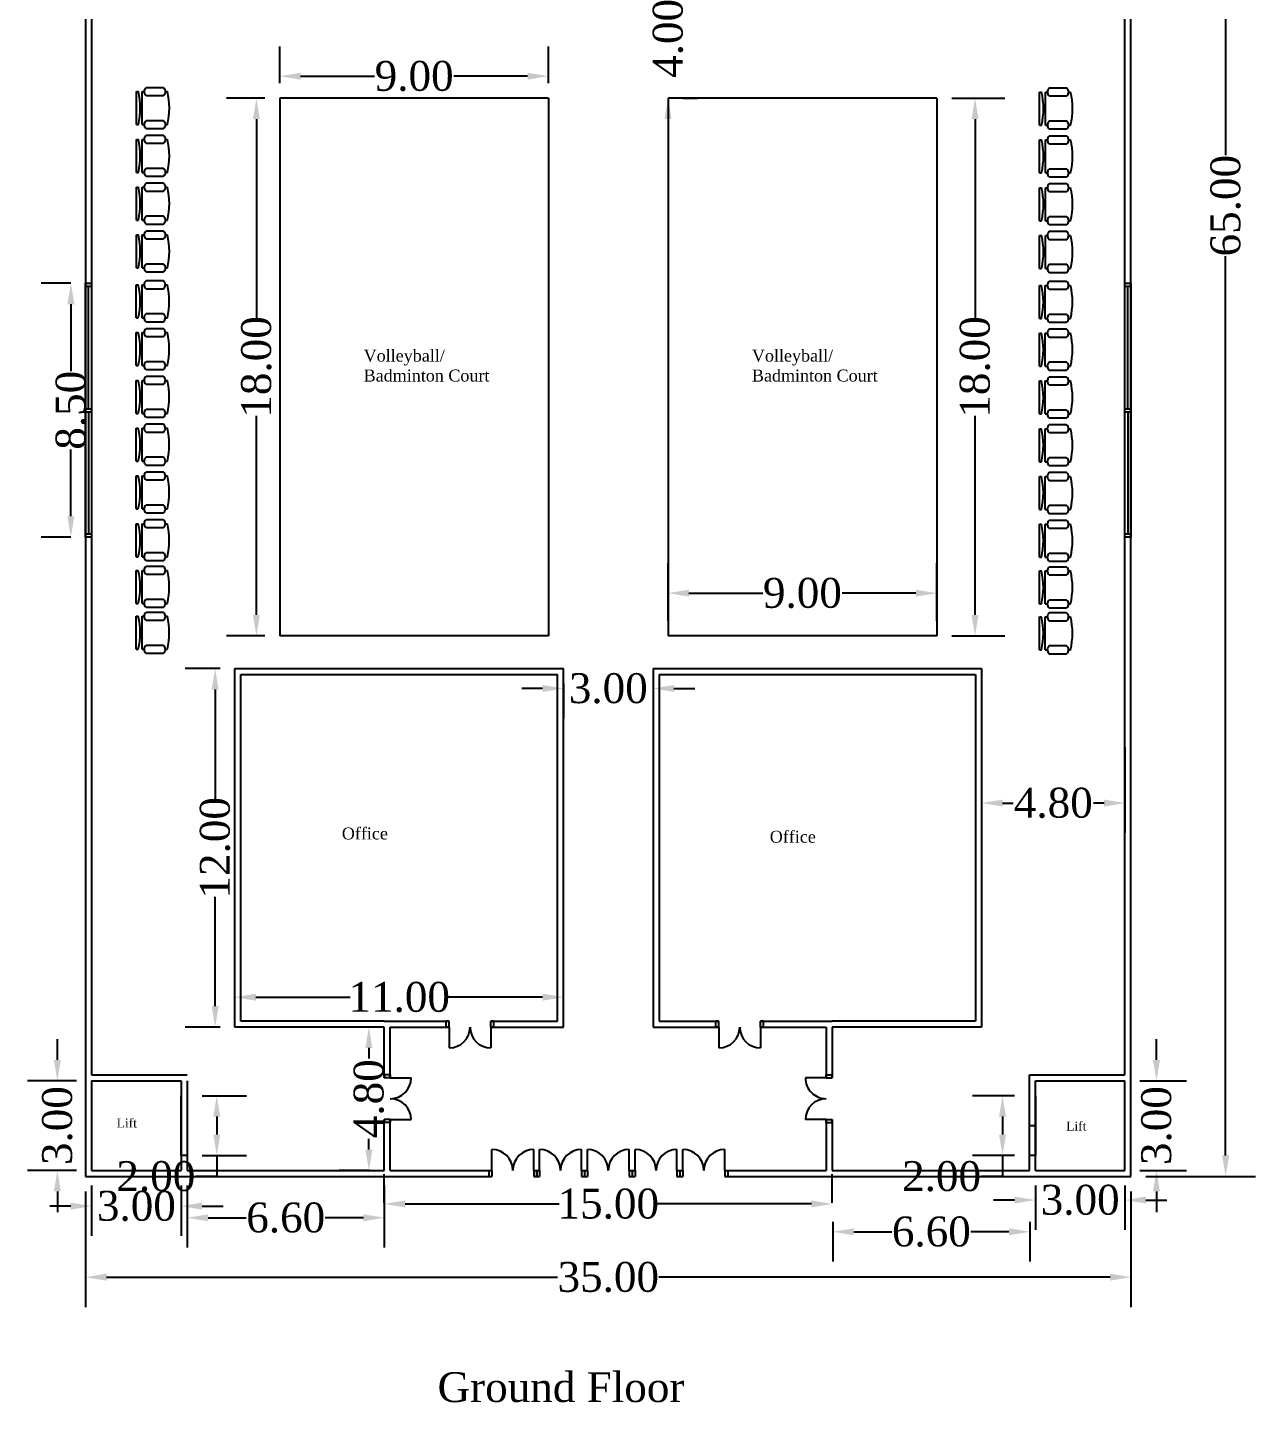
# Model space of a CAD drawing. Header units: metres. Extents: x 31 to 289, y -25 to 127.
# Drawn here: x 43.87 to 84.98, y -24.91 to 21.12 of the extents above; entities that cross this region are included whole.
import ezdxf

# ---------------------------------------------------------------- set-up
doc = ezdxf.new("R2010")
doc.units = ezdxf.units.M
doc.header["$MEASUREMENT"] = 0
for name, color, linetype in [('courts', 90, 'Continuous'), ('dim', 50, 'Continuous'), ('dw', 160, 'Continuous'), ('txt', 130, 'Continuous')]:
    doc.layers.add(name, color=color, linetype=linetype)
doc.styles.get("Standard").update_dxf_attribs({"font": 'times.ttf', "height": 1})
doc.dimstyles.new('1-1m', dxfattribs={"dimtxt": 0.7, "dimasz": 0.7, "dimexe": 1, "dimexo": 0.5, "dimgap": 0.09, "dimtad": 0, "dimtoh": 1, "dimzin": 0, "dimdsep": 46, "dimtxsty": 'Standard', "dimcen": 0.09, "dimclrd": 2, "dimclrt": 2, "dimadec": 0, "dimazin": 0, "dimtfac": 1, "dimtofl": 0, "dimtmove": 0, "dimatfit": 3, "dimfxl": 1, "dimtolj": 1, "dimtzin": 0, "dimarcsym": 0})

# ---------------------------------------------------------------- blocks, each defined once
blk = doc.blocks.new('*D25')
at = {"layer": 'Defpoints', "color": 0, "transparency": 16777216}
for p in [(77.612, -17.14), (80.612, -17.14), (80.612, -18.132)]:
    blk.add_point(p, dxfattribs=at)
at = {"layer": 'dim', "color": 0, "lineweight": -2, "transparency": 16777216}
for p, q in [((77.612, -17.64), (77.612, -19.132)), ((80.612, -17.64), (80.612, -19.132))]:
    blk.add_line(p, q, dxfattribs=at)
at = {"layer": 'dim', "color": 2, "lineweight": -2, "transparency": 16777216}
for p, q in [((76.912, -18.132), (76.212, -18.132)), ((81.312, -18.132), (82.012, -18.132))]:
    blk.add_line(p, q, dxfattribs=at)
at = {"layer": 'dim', "color": 2, "transparency": 16777216}
for points in [[(76.912, -18.016), (76.912, -18.249), (77.612, -18.132)], [(81.312, -18.016), (81.312, -18.249), (80.612, -18.132)]]:
    blk.add_solid(points, dxfattribs=at)
at = {"layer": 'dim', "color": 2, "transparency": 16777216, "insert": (79.112, -18.132), "char_height": 1, "attachment_point": 5}
blk.add_mtext('\\A1;3.00', dxfattribs=at)
blk = doc.blocks.new('*D26')
at = {"layer": 'Defpoints', "color": 0, "transparency": 16777216}
for p in [(80.612, -14.14), (80.612, -17.14), (81.667, -17.14)]:
    blk.add_point(p, dxfattribs=at)
at = {"layer": 'dim', "color": 2, "lineweight": -2, "transparency": 16777216}
for p, q in [((81.667, -13.44), (81.667, -12.74)), ((81.667, -17.84), (81.667, -18.54))]:
    blk.add_line(p, q, dxfattribs=at)
at = {"layer": 'dim', "color": 0, "lineweight": -2, "transparency": 16777216}
for p, q in [((81.112, -14.14), (82.667, -14.14)), ((81.112, -17.14), (82.667, -17.14))]:
    blk.add_line(p, q, dxfattribs=at)
at = {"layer": 'dim', "color": 2, "transparency": 16777216}
for points in [[(81.55, -13.44), (81.783, -13.44), (81.667, -14.14)], [(81.55, -17.84), (81.783, -17.84), (81.667, -17.14)]]:
    blk.add_solid(points, dxfattribs=at)
at = {"layer": 'dim', "color": 2, "transparency": 16777216, "insert": (81.667, -15.64), "char_height": 1, "attachment_point": 5, "rotation": 90}
blk.add_mtext('\\A1;3.00', dxfattribs=at)
blk = doc.blocks.new('*D27')
at = {"layer": 'Defpoints', "color": 0, "transparency": 16777216}
for p in [(77.412, -14.64), (76.512, -16.64), (77.412, -16.64)]:
    blk.add_point(p, dxfattribs=at)
at = {"layer": 'dim', "color": 0, "lineweight": -2, "transparency": 16777216}
for p, q in [((76.912, -14.64), (75.512, -14.64)), ((76.912, -16.64), (75.512, -16.64))]:
    blk.add_line(p, q, dxfattribs=at)
at = {"layer": 'dim', "color": 2, "lineweight": -2, "transparency": 16777216}
for p, q in [((76.512, -15.34), (76.512, -15.94)), ((76.512, -16.64), (76.512, -17.34)), ((76.512, -17.34), (75.812, -17.34))]:
    blk.add_line(p, q, dxfattribs=at)
at = {"layer": 'dim', "color": 2, "transparency": 16777216}
for points in [[(76.395, -15.34), (76.629, -15.34), (76.512, -14.64)], [(76.395, -15.94), (76.629, -15.94), (76.512, -16.64)]]:
    blk.add_solid(points, dxfattribs=at)
at = {"layer": 'dim', "color": 2, "transparency": 16777216, "insert": (74.472, -17.34), "char_height": 1, "attachment_point": 5}
blk.add_mtext('\\A1;2.00', dxfattribs=at)
blk = doc.blocks.new('*D28')
at = {"layer": 'Defpoints', "color": 0, "transparency": 16777216}
for p in [(46.012, -14.14), (44.866, -17.14), (46.012, -17.14)]:
    blk.add_point(p, dxfattribs=at)
at = {"layer": 'dim', "color": 2, "lineweight": -2, "transparency": 16777216}
for p, q in [((44.866, -13.44), (44.866, -12.74)), ((44.866, -17.84), (44.866, -18.54))]:
    blk.add_line(p, q, dxfattribs=at)
at = {"layer": 'dim', "color": 0, "lineweight": -2, "transparency": 16777216}
for p, q in [((45.512, -14.14), (43.866, -14.14)), ((45.512, -17.14), (43.866, -17.14))]:
    blk.add_line(p, q, dxfattribs=at)
at = {"layer": 'dim', "color": 2, "transparency": 16777216}
for points in [[(44.749, -13.44), (44.983, -13.44), (44.866, -14.14)], [(44.749, -17.84), (44.983, -17.84), (44.866, -17.14)]]:
    blk.add_solid(points, dxfattribs=at)
at = {"layer": 'dim', "color": 2, "transparency": 16777216, "insert": (44.866, -15.64), "char_height": 1, "attachment_point": 5, "rotation": 90}
blk.add_mtext('\\A1;3.00', dxfattribs=at)
blk = doc.blocks.new('*D29')
at = {"layer": 'Defpoints', "color": 0, "transparency": 16777216}
for p in [(46.012, -17.14), (49.012, -17.14), (49.012, -18.334)]:
    blk.add_point(p, dxfattribs=at)
at = {"layer": 'dim', "color": 0, "lineweight": -2, "transparency": 16777216}
for p, q in [((46.012, -17.64), (46.012, -19.334)), ((49.012, -17.64), (49.012, -19.334))]:
    blk.add_line(p, q, dxfattribs=at)
at = {"layer": 'dim', "color": 2, "lineweight": -2, "transparency": 16777216}
for p, q in [((45.312, -18.334), (44.612, -18.334)), ((49.712, -18.334), (50.412, -18.334))]:
    blk.add_line(p, q, dxfattribs=at)
at = {"layer": 'dim', "color": 2, "transparency": 16777216}
for points in [[(45.312, -18.217), (45.312, -18.451), (46.012, -18.334)], [(49.712, -18.217), (49.712, -18.451), (49.012, -18.334)]]:
    blk.add_solid(points, dxfattribs=at)
at = {"layer": 'dim', "color": 2, "transparency": 16777216, "insert": (47.512, -18.334), "char_height": 1, "attachment_point": 5}
blk.add_mtext('\\A1;3.00', dxfattribs=at)
blk = doc.blocks.new('*D30')
at = {"color": 0, "lineweight": -2, "transparency": 16777216}
for p, q in [((49.712, -14.64), (51.204, -14.64)), ((49.712, -16.64), (51.204, -16.64))]:
    blk.add_line(p, q, dxfattribs=at)
at = {"color": 2, "lineweight": -2, "transparency": 16777216}
for p, q in [((50.204, -15.34), (50.204, -15.94)), ((50.204, -16.64), (50.204, -17.34)), ((50.204, -17.34), (49.504, -17.34))]:
    blk.add_line(p, q, dxfattribs=at)
at = {"color": 2, "transparency": 16777216}
for points in [[(50.087, -15.34), (50.32, -15.34), (50.204, -14.64)], [(50.087, -15.94), (50.32, -15.94), (50.204, -16.64)]]:
    blk.add_solid(points, dxfattribs=at)
at = {"layer": 'Defpoints', "color": 0, "transparency": 16777216}
for p in [(49.212, -14.64), (49.212, -16.64), (50.204, -16.64)]:
    blk.add_point(p, dxfattribs=at)
at = {"color": 2, "transparency": 16777216, "insert": (48.164, -17.34), "char_height": 1, "attachment_point": 5}
blk.add_mtext('\\A1;2.00', dxfattribs=at)
blk = doc.blocks.new('*D34')
at = {"layer": 'Defpoints', "color": 0, "transparency": 16777216}
for p in [(45.812, -17.34), (80.812, -17.34), (80.812, -20.715)]:
    blk.add_point(p, dxfattribs=at)
at = {"layer": 'dim', "color": 0, "lineweight": -2, "transparency": 16777216}
for p, q in [((45.812, -17.84), (45.812, -21.715)), ((80.812, -17.84), (80.812, -21.715))]:
    blk.add_line(p, q, dxfattribs=at)
at = {"layer": 'dim', "color": 2, "lineweight": -2, "transparency": 16777216}
for p, q in [((46.512, -20.715), (61.617, -20.715)), ((80.112, -20.715), (65.007, -20.715))]:
    blk.add_line(p, q, dxfattribs=at)
at = {"layer": 'dim', "color": 2, "transparency": 16777216}
for points in [[(46.512, -20.598), (46.512, -20.831), (45.812, -20.715)], [(80.112, -20.598), (80.112, -20.831), (80.812, -20.715)]]:
    blk.add_solid(points, dxfattribs=at)
at = {"layer": 'dim', "color": 2, "transparency": 16777216, "insert": (63.312, -20.715), "char_height": 1, "attachment_point": 5}
blk.add_mtext('\\A1;35.00', dxfattribs=at)
blk = doc.blocks.new('Chair - Desk')
at = {"linetype": 'Continuous'}
for p, q in [((-8.5, 0), (-8.5, -1)), ((-8.5, 0), (8.5, 0)), ((8.5, 0), (8.5, -1)), ((-10.5, -5), (-10.5, -14)), ((-8.5, -3), (-8.5, -4)), ((-8.5, -3), (8.5, -3)), ((-6.5, -14), (-6.5, -5)), ((-2, -3), (-2, -1.9355)), ((2, -1.9576), (2, -3)), ((6.5, -5), (6.5, -14)), ((8.5, -3), (8.5, -4)), ((10.5, -14), (10.5, -5)), ((-8.5, -15), (-8.5, -16)), ((8.5, -15), (8.5, -16))]:
    blk.add_line(p, q, dxfattribs=at)
for centre, radius, start, end in [((-8.5, -6.5), 2.5, 36.8699, 143.1301), ((0, 34.625), 36.625, 256.5803, 283.4197), ((8.5, -6.5), 2.5, 36.8699, 143.1301), ((-8.5, -12.5), 2.5, 216.8699, 323.1301), ((8.5, -12.5), 2.5, 216.8699, 323.1301), ((0, 19.625), 36.625, 256.5803, 283.4197)]:
    blk.add_arc(centre, radius, start, end, dxfattribs=at)
blk = doc.blocks.new('w1')
at = {"layer": 'dw'}
for p, q in [((-0.2, 0), (0, 0)), ((-0.2, -8.5), (-0.2, 0)), ((0, 0), (0, -8.5)), ((-0.2, -0.1), (0, -0.1)), ((-0.1, -4.2), (-0.1, -0.1)), ((-0.2, -4.2), (0, -4.2)), ((-0.2, -4.3), (0, -4.3)), ((-0.1, -4.3), (-0.1, -8.4)), ((0, -8.4), (-0.2, -8.4)), ((0, -8.5), (-0.2, -8.5))]:
    blk.add_line(p, q, dxfattribs=at)
blk = doc.blocks.new('*D48')
at = {"layer": 'Defpoints', "color": 0, "transparency": 16777216}
for p in [(52.312, 18.76), (51.531, 0.76), (52.312, 0.76)]:
    blk.add_point(p, dxfattribs=at)
at = {"layer": 'dim', "color": 0, "lineweight": -2, "transparency": 16777216}
for p, q in [((51.812, 18.76), (50.531, 18.76)), ((51.812, 0.76), (50.531, 0.76))]:
    blk.add_line(p, q, dxfattribs=at)
at = {"layer": 'dim', "color": 2, "lineweight": -2, "transparency": 16777216}
for p, q in [((51.531, 18.06), (51.531, 11.398)), ((51.531, 1.46), (51.531, 8.122))]:
    blk.add_line(p, q, dxfattribs=at)
at = {"layer": 'dim', "color": 2, "transparency": 16777216}
for points in [[(51.414, 18.06), (51.648, 18.06), (51.531, 18.76)], [(51.414, 1.46), (51.648, 1.46), (51.531, 0.76)]]:
    blk.add_solid(points, dxfattribs=at)
at = {"layer": 'dim', "color": 2, "transparency": 16777216, "insert": (51.531, 9.76), "char_height": 1, "attachment_point": 5, "rotation": 90}
blk.add_mtext('\\A1;18.00', dxfattribs=at)
blk = doc.blocks.new('*D49')
at = {"layer": 'Defpoints', "color": 0, "transparency": 16777216}
for p in [(61.312, 19.494), (52.312, 18.76), (61.312, 18.76)]:
    blk.add_point(p, dxfattribs=at)
at = {"layer": 'dim', "color": 0, "lineweight": -2, "transparency": 16777216}
for p, q in [((52.312, 19.26), (52.312, 20.494)), ((61.312, 19.26), (61.312, 20.494))]:
    blk.add_line(p, q, dxfattribs=at)
at = {"layer": 'dim', "color": 2, "lineweight": -2, "transparency": 16777216}
for p, q in [((53.012, 19.494), (55.485, 19.494)), ((60.612, 19.494), (58.138, 19.494))]:
    blk.add_line(p, q, dxfattribs=at)
at = {"layer": 'dim', "color": 2, "transparency": 16777216}
for points in [[(53.012, 19.61), (53.012, 19.377), (52.312, 19.494)], [(60.612, 19.61), (60.612, 19.377), (61.312, 19.494)]]:
    blk.add_solid(points, dxfattribs=at)
at = {"layer": 'dim', "color": 2, "transparency": 16777216, "insert": (56.812, 19.494), "char_height": 1, "attachment_point": 5}
blk.add_mtext('\\A1;9.00', dxfattribs=at)
blk = doc.blocks.new('*D61')
at = {"layer": 'Defpoints', "color": 0, "transparency": 16777216}
for p in [(65.312, 22.76), (65.312, 18.76), (65.312, 18.76)]:
    blk.add_point(p, dxfattribs=at)
at = {"layer": 'dim', "color": 2, "lineweight": -2, "transparency": 16777216}
for p, q in [((65.312, 23.46), (65.312, 24.16)), ((65.312, 18.06), (65.312, 17.36))]:
    blk.add_line(p, q, dxfattribs=at)
at = {"layer": 'dim', "color": 0, "lineweight": -2, "transparency": 16777216}
for p, q in [((65.812, 22.76), (66.312, 22.76)), ((65.812, 18.76), (66.312, 18.76))]:
    blk.add_line(p, q, dxfattribs=at)
at = {"layer": 'dim', "color": 2, "transparency": 16777216}
for points in [[(65.195, 23.46), (65.428, 23.46), (65.312, 22.76)], [(65.195, 18.06), (65.428, 18.06), (65.312, 18.76)]]:
    blk.add_solid(points, dxfattribs=at)
at = {"layer": 'dim', "color": 2, "transparency": 16777216, "insert": (65.312, 20.76), "char_height": 1, "attachment_point": 5, "rotation": 90}
blk.add_mtext('\\A1;4.00', dxfattribs=at)
blk = doc.blocks.new('*D53')
at = {"layer": 'Defpoints', "color": 0, "transparency": 16777216}
for p in [(74.312, 2.186), (65.312, 0.76), (74.312, 0.76)]:
    blk.add_point(p, dxfattribs=at)
at = {"layer": 'dim', "color": 0, "lineweight": -2, "transparency": 16777216}
for p, q in [((65.312, 1.26), (65.312, 3.186)), ((74.312, 1.26), (74.312, 3.186))]:
    blk.add_line(p, q, dxfattribs=at)
at = {"layer": 'dim', "color": 2, "lineweight": -2, "transparency": 16777216}
for p, q in [((66.012, 2.186), (68.485, 2.186)), ((73.612, 2.186), (71.138, 2.186))]:
    blk.add_line(p, q, dxfattribs=at)
at = {"layer": 'dim', "color": 2, "transparency": 16777216}
for points in [[(66.012, 2.303), (66.012, 2.07), (65.312, 2.186)], [(73.612, 2.303), (73.612, 2.07), (74.312, 2.186)]]:
    blk.add_solid(points, dxfattribs=at)
at = {"layer": 'dim', "color": 2, "transparency": 16777216, "insert": (69.812, 2.186), "char_height": 1, "attachment_point": 5}
blk.add_mtext('\\A1;9.00', dxfattribs=at)
blk = doc.blocks.new('*D54')
at = {"layer": 'Defpoints', "color": 0, "transparency": 16777216}
for p in [(74.312, 18.76), (74.312, 0.76), (75.592, 0.76)]:
    blk.add_point(p, dxfattribs=at)
at = {"layer": 'dim', "color": 0, "lineweight": -2, "transparency": 16777216}
for p, q in [((74.812, 18.76), (76.592, 18.76)), ((74.812, 0.76), (76.592, 0.76))]:
    blk.add_line(p, q, dxfattribs=at)
at = {"layer": 'dim', "color": 2, "lineweight": -2, "transparency": 16777216}
for p, q in [((75.592, 18.06), (75.592, 11.398)), ((75.592, 1.46), (75.592, 8.122))]:
    blk.add_line(p, q, dxfattribs=at)
at = {"layer": 'dim', "color": 2, "transparency": 16777216}
for points in [[(75.475, 18.06), (75.709, 18.06), (75.592, 18.76)], [(75.475, 1.46), (75.709, 1.46), (75.592, 0.76)]]:
    blk.add_solid(points, dxfattribs=at)
at = {"layer": 'dim', "color": 2, "transparency": 16777216, "insert": (75.592, 9.76), "char_height": 1, "attachment_point": 5, "rotation": 90}
blk.add_mtext('\\A1;18.00', dxfattribs=at)
blk = doc.blocks.new('*D57')
at = {"layer": 'Defpoints', "color": 0, "transparency": 16777216}
for p in [(45.812, 12.56), (45.318, 4.06), (45.812, 4.06)]:
    blk.add_point(p, dxfattribs=at)
at = {"layer": 'dim', "color": 0, "lineweight": -2, "transparency": 16777216}
for p, q in [((45.312, 12.56), (44.318, 12.56)), ((45.312, 4.06), (44.318, 4.06))]:
    blk.add_line(p, q, dxfattribs=at)
at = {"layer": 'dim', "color": 2, "lineweight": -2, "transparency": 16777216}
for p, q in [((45.318, 11.86), (45.318, 9.621)), ((45.318, 4.76), (45.318, 6.999))]:
    blk.add_line(p, q, dxfattribs=at)
at = {"layer": 'dim', "color": 2, "transparency": 16777216}
for points in [[(45.202, 11.86), (45.435, 11.86), (45.318, 12.56)], [(45.202, 4.76), (45.435, 4.76), (45.318, 4.06)]]:
    blk.add_solid(points, dxfattribs=at)
at = {"layer": 'dim', "color": 2, "transparency": 16777216, "insert": (45.318, 8.31), "char_height": 1, "attachment_point": 5, "rotation": 90}
blk.add_mtext('\\A1;8.50', dxfattribs=at)
blk = doc.blocks.new('*D58')
at = {"layer": 'Defpoints', "color": 0, "transparency": 16777216}
for p in [(80.812, 47.66), (80.812, -17.34), (83.983, -17.34)]:
    blk.add_point(p, dxfattribs=at)
at = {"layer": 'dim', "color": 0, "lineweight": -2, "transparency": 16777216}
for p, q in [((81.312, 47.66), (84.983, 47.66)), ((81.312, -17.34), (84.983, -17.34))]:
    blk.add_line(p, q, dxfattribs=at)
at = {"layer": 'dim', "color": 2, "lineweight": -2, "transparency": 16777216}
for p, q in [((83.983, 46.96), (83.983, 16.853)), ((83.983, -16.64), (83.983, 13.467))]:
    blk.add_line(p, q, dxfattribs=at)
at = {"layer": 'dim', "color": 2, "transparency": 16777216}
for points in [[(83.866, 46.96), (84.099, 46.96), (83.983, 47.66)], [(83.866, -16.64), (84.099, -16.64), (83.983, -17.34)]]:
    blk.add_solid(points, dxfattribs=at)
at = {"layer": 'dim', "color": 2, "transparency": 16777216, "insert": (83.983, 15.16), "char_height": 1, "attachment_point": 5, "rotation": 90}
blk.add_mtext('\\A1;65.00', dxfattribs=at)
blk = doc.blocks.new('*D119')
at = {"layer": 'Defpoints', "color": 0, "transparency": 16777216}
for p in [(49.212, -17.14), (55.812, -17.14), (55.812, -18.725)]:
    blk.add_point(p, dxfattribs=at)
at = {"layer": 'dim', "color": 0, "lineweight": -2, "transparency": 16777216}
for p, q in [((49.212, -17.64), (49.212, -19.725)), ((55.812, -17.64), (55.812, -19.725))]:
    blk.add_line(p, q, dxfattribs=at)
at = {"layer": 'dim', "color": 2, "lineweight": -2, "transparency": 16777216}
for p, q in [((49.912, -18.725), (51.188, -18.725)), ((55.112, -18.725), (53.836, -18.725))]:
    blk.add_line(p, q, dxfattribs=at)
at = {"layer": 'dim', "color": 2, "transparency": 16777216}
for points in [[(49.912, -18.609), (49.912, -18.842), (49.212, -18.725)], [(55.112, -18.609), (55.112, -18.842), (55.812, -18.725)]]:
    blk.add_solid(points, dxfattribs=at)
at = {"layer": 'dim', "color": 2, "transparency": 16777216, "insert": (52.512, -18.725), "char_height": 1, "attachment_point": 5}
blk.add_mtext('\\A1;6.60', dxfattribs=at)
blk = doc.blocks.new('*D120')
at = {"layer": 'Defpoints', "color": 0, "transparency": 16777216}
for p in [(70.812, -18.261), (55.812, -18.725), (70.812, -18.725)]:
    blk.add_point(p, dxfattribs=at)
at = {"layer": 'dim', "color": 0, "lineweight": -2, "transparency": 16777216}
for p, q in [((55.812, -18.225), (55.812, -17.261)), ((70.812, -18.225), (70.812, -17.261))]:
    blk.add_line(p, q, dxfattribs=at)
at = {"layer": 'dim', "color": 2, "lineweight": -2, "transparency": 16777216}
for p, q in [((56.512, -18.261), (61.673, -18.261)), ((70.112, -18.261), (64.95, -18.261))]:
    blk.add_line(p, q, dxfattribs=at)
at = {"layer": 'dim', "color": 2, "transparency": 16777216}
for points in [[(56.512, -18.144), (56.512, -18.378), (55.812, -18.261)], [(70.112, -18.144), (70.112, -18.378), (70.812, -18.261)]]:
    blk.add_solid(points, dxfattribs=at)
at = {"layer": 'dim', "color": 2, "transparency": 16777216, "insert": (63.312, -18.261), "char_height": 1, "attachment_point": 5}
blk.add_mtext('\\A1;15.00', dxfattribs=at)
blk = doc.blocks.new('*D121')
at = {"layer": 'Defpoints', "color": 0, "transparency": 16777216}
for p in [(70.829, -18.363), (77.429, -18.363), (77.429, -19.194)]:
    blk.add_point(p, dxfattribs=at)
at = {"layer": 'dim', "color": 0, "lineweight": -2, "transparency": 16777216}
for p, q in [((70.829, -18.863), (70.829, -20.194)), ((77.429, -18.863), (77.429, -20.194))]:
    blk.add_line(p, q, dxfattribs=at)
at = {"layer": 'dim', "color": 2, "lineweight": -2, "transparency": 16777216}
for p, q in [((71.529, -19.194), (72.805, -19.194)), ((76.729, -19.194), (75.453, -19.194))]:
    blk.add_line(p, q, dxfattribs=at)
at = {"layer": 'dim', "color": 2, "transparency": 16777216}
for points in [[(71.529, -19.078), (71.529, -19.311), (70.829, -19.194)], [(76.729, -19.078), (76.729, -19.311), (77.429, -19.194)]]:
    blk.add_solid(points, dxfattribs=at)
at = {"layer": 'dim', "color": 2, "transparency": 16777216, "insert": (74.129, -19.194), "char_height": 1, "attachment_point": 5}
blk.add_mtext('\\A1;6.60', dxfattribs=at)
blk = doc.blocks.new('*D128')
at = {"layer": 'Defpoints', "color": 0, "transparency": 16777216}
for p in [(50.812, -0.34), (50.147, -12.34), (50.812, -12.34)]:
    blk.add_point(p, dxfattribs=at)
at = {"layer": 'dim', "color": 0, "lineweight": -2, "transparency": 16777216}
for p, q in [((50.312, -0.34), (49.147, -0.34)), ((50.312, -12.34), (49.147, -12.34))]:
    blk.add_line(p, q, dxfattribs=at)
at = {"layer": 'dim', "color": 2, "lineweight": -2, "transparency": 16777216}
for p, q in [((50.147, -1.04), (50.147, -4.702)), ((50.147, -11.64), (50.147, -7.978))]:
    blk.add_line(p, q, dxfattribs=at)
at = {"layer": 'dim', "color": 2, "transparency": 16777216}
for points in [[(50.031, -1.04), (50.264, -1.04), (50.147, -0.34)], [(50.031, -11.64), (50.264, -11.64), (50.147, -12.34)]]:
    blk.add_solid(points, dxfattribs=at)
at = {"layer": 'dim', "color": 2, "transparency": 16777216, "insert": (50.147, -6.34), "char_height": 1, "attachment_point": 5, "rotation": 90}
blk.add_mtext('\\A1;12.00', dxfattribs=at)
blk = doc.blocks.new('*D129')
at = {"layer": 'Defpoints', "color": 0, "transparency": 16777216}
for p in [(50.812, -11.34), (50.812, -11.34), (61.812, -12.34)]:
    blk.add_point(p, dxfattribs=at)
at = {"layer": 'dim', "color": 0, "lineweight": -2, "transparency": 16777216}
for p, q in [((50.812, -10.84), (50.812, -10.34)), ((61.812, -11.84), (61.812, -10.34))]:
    blk.add_line(p, q, dxfattribs=at)
at = {"layer": 'dim', "color": 2, "lineweight": -2, "transparency": 16777216}
for p, q in [((51.512, -11.34), (54.673, -11.34)), ((61.112, -11.34), (57.95, -11.34))]:
    blk.add_line(p, q, dxfattribs=at)
at = {"layer": 'dim', "color": 2, "transparency": 16777216}
for points in [[(51.512, -11.223), (51.512, -11.457), (50.812, -11.34)], [(61.112, -11.223), (61.112, -11.457), (61.812, -11.34)]]:
    blk.add_solid(points, dxfattribs=at)
at = {"layer": 'dim', "color": 2, "transparency": 16777216, "insert": (56.312, -11.34), "char_height": 1, "attachment_point": 5}
blk.add_mtext('\\A1;11.00', dxfattribs=at)
blk = doc.blocks.new('*D130')
at = {"layer": 'Defpoints', "color": 0, "transparency": 16777216}
for p in [(61.812, -0.34), (64.812, -0.34), (64.812, -1.005)]:
    blk.add_point(p, dxfattribs=at)
at = {"layer": 'dim', "color": 0, "lineweight": -2, "transparency": 16777216}
for p, q in [((61.812, -0.84), (61.812, -2.005)), ((64.812, -0.84), (64.812, -2.005))]:
    blk.add_line(p, q, dxfattribs=at)
at = {"layer": 'dim', "color": 2, "lineweight": -2, "transparency": 16777216}
for p, q in [((61.112, -1.005), (60.412, -1.005)), ((65.512, -1.005), (66.212, -1.005))]:
    blk.add_line(p, q, dxfattribs=at)
at = {"layer": 'dim', "color": 2, "transparency": 16777216}
for points in [[(61.112, -0.888), (61.112, -1.121), (61.812, -1.005)], [(65.512, -0.888), (65.512, -1.121), (64.812, -1.005)]]:
    blk.add_solid(points, dxfattribs=at)
at = {"layer": 'dim', "color": 2, "transparency": 16777216, "insert": (63.312, -1.005), "char_height": 1, "attachment_point": 5}
blk.add_mtext('\\A1;3.00', dxfattribs=at)
blk = doc.blocks.new('*D131')
at = {"layer": 'Defpoints', "color": 0, "transparency": 16777216}
for p in [(55.812, -12.34), (55.297, -17.14), (55.812, -17.14)]:
    blk.add_point(p, dxfattribs=at)
at = {"layer": 'dim', "color": 0, "lineweight": -2, "transparency": 16777216}
for p, q in [((55.312, -12.34), (54.297, -12.34)), ((55.312, -17.14), (54.297, -17.14))]:
    blk.add_line(p, q, dxfattribs=at)
at = {"layer": 'dim', "color": 2, "lineweight": -2, "transparency": 16777216}
for p, q in [((55.297, -13.04), (55.297, -13.396)), ((55.297, -16.44), (55.297, -16.084))]:
    blk.add_line(p, q, dxfattribs=at)
at = {"layer": 'dim', "color": 2, "transparency": 16777216}
for points in [[(55.18, -13.04), (55.414, -13.04), (55.297, -12.34)], [(55.18, -16.44), (55.414, -16.44), (55.297, -17.14)]]:
    blk.add_solid(points, dxfattribs=at)
at = {"layer": 'dim', "color": 2, "transparency": 16777216, "insert": (55.297, -14.74), "char_height": 1, "attachment_point": 5, "rotation": 90}
blk.add_mtext('\\A1;4.80', dxfattribs=at)
blk = doc.blocks.new('*D132')
at = {"layer": 'Defpoints', "color": 0, "transparency": 16777216}
for p in [(75.812, -0.34), (80.612, -2.473), (80.612, -4.84)]:
    blk.add_point(p, dxfattribs=at)
at = {"layer": 'dim', "color": 0, "lineweight": -2, "transparency": 16777216}
for p, q in [((75.812, -0.84), (75.812, -5.84)), ((80.612, -2.973), (80.612, -5.84))]:
    blk.add_line(p, q, dxfattribs=at)
at = {"layer": 'dim', "color": 2, "lineweight": -2, "transparency": 16777216}
for p, q in [((76.512, -4.84), (76.868, -4.84)), ((79.912, -4.84), (79.556, -4.84))]:
    blk.add_line(p, q, dxfattribs=at)
at = {"layer": 'dim', "color": 2, "transparency": 16777216}
for points in [[(76.512, -4.724), (76.512, -4.957), (75.812, -4.84)], [(79.912, -4.724), (79.912, -4.957), (80.612, -4.84)]]:
    blk.add_solid(points, dxfattribs=at)
at = {"layer": 'dim', "color": 2, "transparency": 16777216, "insert": (78.212, -4.84), "char_height": 1, "attachment_point": 5}
blk.add_mtext('\\A1;4.80', dxfattribs=at)
blk = doc.blocks.new('dd1')
at = {"layer": 'dw'}
for p, q in [((0.1, 0.2), (0.1, 0.9)), ((1.5, 0.2), (1.5, 0.9)), ((0, 0.2), (0.1, 0.2)), ((0, 0.2), (0, 0)), ((0, 0), (0.1, 0)), ((0.1, 0.2), (0.1, 0)), ((1.5, 0.2), (1.6, 0.2)), ((1.5, 0.2), (1.5, 0)), ((1.5, 0), (1.6, 0)), ((1.6, 0.2), (1.6, 0))]:
    blk.add_line(p, q, dxfattribs=at)
for centre, start, end in [((0.1, 0.2), 0, 90), ((1.5, 0.2), 90, 180)]:
    blk.add_arc(centre, 0.7, start, end, dxfattribs=at)

msp = doc.modelspace()

# ---------------------------------------------------------------- linework, layer by layer
for p, q in [((45.812, 47.66), (45.812, -17.34)), ((80.812, -17.34), (80.812, 47.66)), ((46.012, 44.26), (46.012, -13.94)), ((80.612, -13.94), (80.612, 44.26)), ((50.812, -12.34), (50.812, -0.34)), ((50.812, -0.34), (61.812, -0.34)), ((61.812, -12.34), (61.812, -0.34)), ((64.812, -0.34), (64.812, -12.34)), ((64.812, -0.34), (75.812, -0.34)), ((75.812, -0.34), (75.812, -12.34)), ((51.012, -0.54), (61.612, -0.54)), ((51.012, -12.14), (51.012, -0.54)), ((61.612, -12.14), (61.612, -0.54)), ((65.012, -0.54), (65.012, -12.14)), ((65.012, -0.54), (75.612, -0.54)), ((75.612, -0.54), (75.612, -12.14)), ((55.812, -12.34), (50.812, -12.34)), ((55.812, -12.14), (51.012, -12.14)), ((55.812, -12.14), (57.983, -12.14)), ((55.812, -14.04), (55.812, -12.34)), ((56.012, -12.34), (57.983, -12.34)), ((56.012, -12.34), (57.983, -12.34)), ((56.012, -14.04), (56.012, -12.34)), ((59.383, -12.14), (61.612, -12.14)), ((59.383, -12.34), (61.812, -12.34)), ((59.383, -12.34), (61.812, -12.34)), ((64.812, -12.34), (67.012, -12.34)), ((65.012, -12.14), (67.012, -12.14)), ((68.412, -12.14), (70.812, -12.14)), ((68.412, -12.34), (70.612, -12.34)), ((70.612, -12.34), (70.612, -14.04)), ((75.612, -12.14), (70.812, -12.14)), ((70.812, -12.34), (70.812, -14.04)), ((75.812, -12.34), (70.812, -12.34)), ((46.012, -13.94), (49.212, -13.94)), ((46.012, -14.14), (49.012, -14.14)), ((46.012, -14.14), (46.012, -17.14)), ((49.012, -14.14), (49.012, -17.14)), ((49.212, -14.14), (49.212, -17.14)), ((77.412, -13.94), (80.612, -13.94)), ((77.412, -17.14), (77.412, -13.94)), ((77.612, -14.14), (80.612, -14.14)), ((77.612, -17.14), (77.612, -14.14)), ((80.612, -17.14), (80.612, -14.14)), ((55.812, -17.14), (55.812, -15.44)), ((56.012, -17.14), (56.012, -15.44)), ((70.612, -15.44), (70.612, -17.14)), ((70.812, -15.44), (70.812, -17.14)), ((45.812, -17.34), (59.415, -17.34)), ((46.012, -17.14), (49.012, -17.14)), ((49.212, -17.14), (55.812, -17.14)), ((49.212, -17.14), (55.812, -17.14)), ((56.012, -17.14), (59.415, -17.14)), ((56.012, -17.14), (59.415, -17.14)), ((60.815, -17.14), (61.012, -17.14)), ((60.815, -17.14), (61.012, -17.14)), ((60.815, -17.34), (61.012, -17.34)), ((62.412, -17.14), (62.612, -17.14)), ((62.412, -17.14), (62.612, -17.14)), ((62.412, -17.34), (62.612, -17.34)), ((64.012, -17.14), (64.212, -17.14)), ((64.012, -17.14), (64.212, -17.14)), ((64.012, -17.34), (64.212, -17.34)), ((65.612, -17.14), (65.812, -17.14)), ((65.612, -17.14), (65.812, -17.14)), ((65.612, -17.34), (65.812, -17.34)), ((67.212, -17.14), (70.612, -17.14)), ((67.212, -17.14), (70.612, -17.14)), ((67.212, -17.34), (80.812, -17.34)), ((70.812, -17.14), (77.412, -17.14)), ((70.812, -17.14), (77.412, -17.14)), ((77.612, -17.14), (80.612, -17.14)), ((77.612, -17.14), (80.612, -17.14))]:
    msp.add_line(p, q)
at = {"layer": 'courts'}
for p, q in [((52.312, 18.76), (52.312, 0.76)), ((61.312, 18.76), (52.312, 18.76)), ((61.312, 18.76), (61.312, 0.76)), ((65.312, 18.76), (65.312, 0.76)), ((74.312, 18.76), (65.312, 18.76)), ((74.312, 18.76), (74.312, 0.76)), ((61.312, 0.76), (52.312, 0.76)), ((74.312, 0.76), (65.312, 0.76))]:
    msp.add_line(p, q, dxfattribs=at)
at = {"layer": 'dw'}
for p, q in [((49.012, -16.64), (49.012, -14.64)), ((49.212, -14.64), (49.212, -16.64)), ((77.412, -16.64), (77.412, -14.64)), ((77.612, -14.64), (77.612, -16.64)), ((77.412, -15.64), (77.612, -15.64)), ((49.212, -16.64), (49.012, -16.64)), ((77.612, -16.64), (77.412, -16.64))]:
    msp.add_line(p, q, dxfattribs=at)

# ---------------------------------------------------------------- block references
at = {"xscale": 0.06498415201484763, "yscale": 0.06498415201484763, "zscale": 0.06498415201484763, "rotation": 89.99999999999997}
for p in [(47.512, 18.427), (77.753, 18.409), (47.512, 16.827), (77.753, 16.809), (47.512, 15.227), (77.753, 15.209), (47.512, 13.627), (77.753, 13.609), (47.509, 11.958), (77.749, 11.94), (47.509, 10.358), (77.749, 10.34), (47.509, 8.758), (77.749, 8.74), (47.509, 7.158), (77.749, 7.14), (47.509, 5.558), (77.749, 5.54), (47.509, 3.958), (77.749, 3.94), (47.509, 2.397), (77.749, 2.379), (47.509, 0.86), (77.749, 0.842)]:
    msp.add_blockref('Chair - Desk', p, dxfattribs=at)
at = {"layer": 'dw'}
for name, p in [('w1', (46.012, 12.56)), ('w1', (80.812, 12.56)), ('dd1', (59.315, -17.34)), ('dd1', (60.912, -17.34)), ('dd1', (62.512, -17.34)), ('dd1', (64.112, -17.34)), ('dd1', (65.712, -17.34))]:
    msp.add_blockref(name, p, dxfattribs=at)
for p, rotation in [((59.483, -12.14), 180), ((68.512, -12.14), 180), ((55.812, -13.94), 270), ((70.812, -15.54), 89.99999999999999)]:
    msp.add_blockref('dd1', p, dxfattribs=dict(at, rotation=rotation))

# ---------------------------------------------------------------- texts
at = {"layer": 'txt', "attachment_point": 1}
for s, width, heights, insert, char_height in [('\\pxt8;Volleyball/\\P\\ptz;Badminton Court', 5.06334, [1.244], (55.121, 10.339), 0.4), ('\\pxt8;Volleyball/\\P\\ptz;Badminton Court', 5.06334, [1.244], (68.121, 10.339), 0.4), ('Office', 5.06334, [1.244], (54.39, -5.659), 0.4), ('Office', 5.06334, [1.244], (68.719, -5.768), 0.4), ('Lift', 5.06334, [1.244], (46.851, -15.402), 0.3), ('Lift', 5.06334, [1.244], (78.644, -15.505), 0.3), ('Ground Floor', 8.20046, [1.287], (57.596, -23.895), 1)]:
    msp.add_mtext_dynamic_manual_height_columns(s, width=width, gutter_width=1, heights=heights, dxfattribs=dict(at, insert=insert, char_height=char_height))

# ---------------------------------------------------------------- dimensions: what is measured, and where the dimension line sits
dim = msp.add_aligned_dim(p1=(49.212, -14.64), p2=(49.212, -16.64), distance=0.992, dimstyle='1-1m')
dim.commit()
dim.dimension.update_dxf_attribs({"geometry": '*D30', "text_midpoint": (48.164, -17.34)})
at = {"layer": 'dim'}
for p1, p2, distance, picture, middle in [((80.812, 47.66), (80.812, -17.34), 3.171, '*D58', (83.983, 15.16)), ((65.312, 22.76), (65.312, 18.76), 0, '*D61', (65.312, 20.76)), ((52.312, 18.76), (61.312, 18.76), 0.734, '*D49', (56.812, 19.494)), ((52.312, 18.76), (52.312, 0.76), -0.781, '*D48', (51.531, 9.76)), ((74.312, 18.76), (74.312, 0.76), 1.28, '*D54', (75.592, 9.76)), ((45.812, 12.56), (45.812, 4.06), -0.494, '*D57', (45.318, 8.31)), ((46.012, -14.14), (46.012, -17.14), -1.146, '*D28', (44.866, -15.64)), ((80.612, -14.14), (80.612, -17.14), 1.055, '*D26', (81.667, -15.64)), ((77.412, -14.64), (77.412, -16.64), -0.9, '*D27', (74.472, -17.34)), ((46.012, -17.14), (49.012, -17.14), -1.194, '*D29', (47.512, -18.334)), ((45.812, -17.34), (80.812, -17.34), -3.375, '*D34', (63.312, -20.715)), ((77.612, -17.14), (80.612, -17.14), -0.992, '*D25', (79.112, -18.132))]:
    dim = msp.add_aligned_dim(p1=p1, p2=p2, distance=distance, dimstyle='1-1m', dxfattribs=at)
    dim.commit()
    dim.dimension.update_dxf_attribs({"geometry": picture, "text_midpoint": middle})
dim = msp.add_linear_dim(base=(74.312, 2.186), p1=(65.312, 0.76), p2=(74.312, 0.76), angle=0, dimstyle='1-1m', dxfattribs=at)
dim.commit()
dim.dimension.update_dxf_attribs({"geometry": '*D53', "text_midpoint": (69.812, 2.186), "dimtype": 161})
for base, p1, p2, picture, middle in [((50.147, -12.34), (50.812, -0.34), (50.812, -12.34), '*D128', (50.147, -6.34)), ((55.297, -17.14), (55.812, -12.34), (55.812, -17.14), '*D131', (55.297, -14.74))]:
    dim = msp.add_linear_dim(base=base, p1=p1, p2=p2, angle=90, dimstyle='1-1m', dxfattribs=at)
    dim.commit()
    dim.dimension.update_dxf_attribs({"geometry": picture, "text_midpoint": middle})
for base, p1, p2, picture, middle in [((64.812, -1.005), (61.812, -0.34), (64.812, -0.34), '*D130', (63.312, -1.005)), ((50.812, -11.34), (61.812, -12.34), (50.812, -11.34), '*D129', (56.312, -11.34)), ((55.812, -18.725), (49.212, -17.14), (55.812, -17.14), '*D119', (52.512, -18.725)), ((70.812, -18.261), (55.812, -18.725), (70.812, -18.725), '*D120', (63.312, -18.261)), ((77.429, -19.194), (70.829, -18.363), (77.429, -18.363), '*D121', (74.129, -19.194))]:
    dim = msp.add_linear_dim(base=base, p1=p1, p2=p2, dimstyle='1-1m', dxfattribs=at)
    dim.commit()
    dim.dimension.update_dxf_attribs({"geometry": picture, "text_midpoint": middle})
dim = msp.add_linear_dim(base=(80.612, -4.84), p1=(75.812, -0.34), p2=(80.612, -2.473), dimstyle='1-1m', dxfattribs=at)
dim.commit()
dim.dimension.update_dxf_attribs({"geometry": '*D132', "text_midpoint": (78.212, -4.84), "dimtype": 160})

doc.saveas('drawing.dxf')
